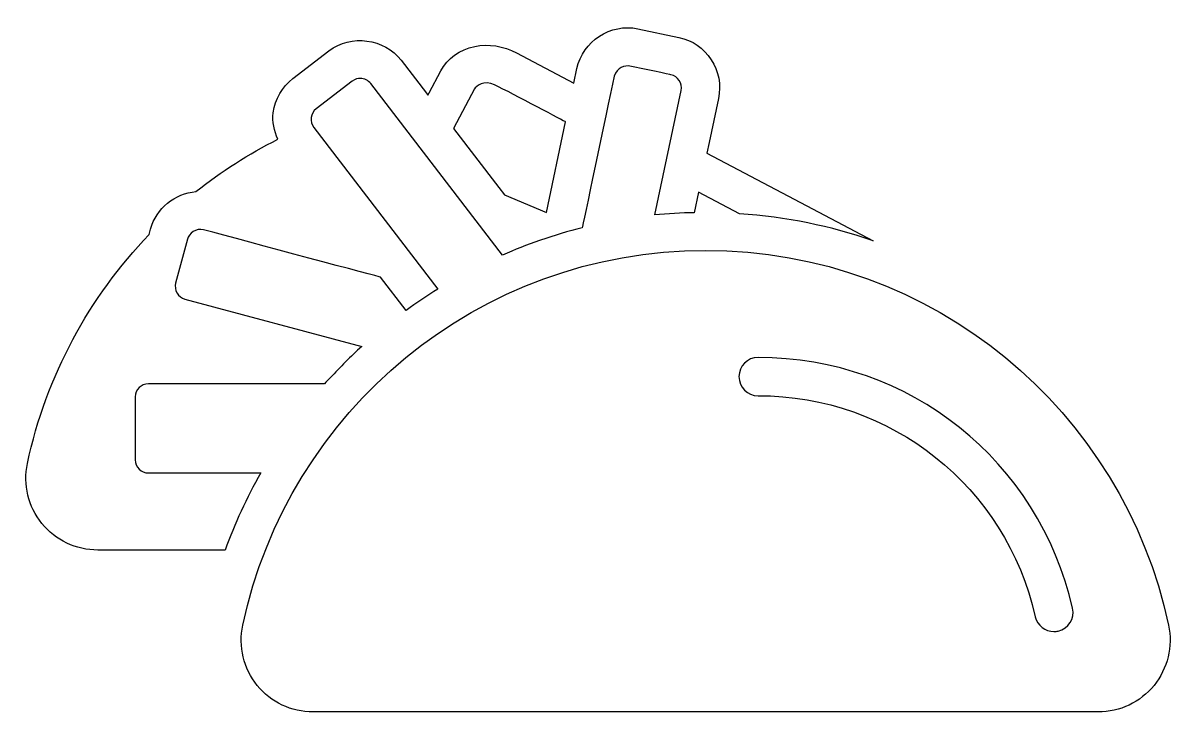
# Model space of a CAD drawing. Header units: centimetres. Extents: x -6.5 to 6.7, y -4.6 to 3.3.
import ezdxf

# ---------------------------------------------------------------- set-up
doc = ezdxf.new("R2010")
doc.units = ezdxf.units.CM
doc.header["$MEASUREMENT"] = 0
doc.layers.add('Layer 1', color=7, linetype='Continuous')

msp = doc.modelspace()

# ---------------------------------------------------------------- linework, layer by layer
at = {"layer": 'Layer 1'}
for points, knots in [([(2.33482, 1.27884), (2.33482, 1.27884), (1.33374, 1.80676), (1.33374, 1.80676), (1.33374, 1.80676), (1.33374, 1.80676), (1.3597, 1.92939), (1.3597, 1.92939), (1.3597, 1.92939), (1.3597, 1.92939), (1.46691, 2.4358), (1.46691, 2.4358), (1.46691, 2.4358), (1.49903, 2.58786), (1.46905, 2.74975), (1.38423, 2.87953), (1.38423, 2.87953), (1.29813, 3.01232), (1.16558, 3.1031), (1.01204, 3.13525), (1.01204, 3.13525), (1.01204, 3.13525), (0.54174, 3.23505), (0.54174, 3.23505), (0.54174, 3.23505), (0.22972, 3.30059), (-0.09194, 3.09069), (-0.1579, 2.77975), (-0.1579, 2.77975), (-0.1579, 2.77975), (-0.19338, 2.61206), (-0.19338, 2.61206), (-0.19338, 2.61206), (-0.19338, 2.61206), (-0.85005, 2.95835), (-0.85005, 2.95835), (-0.85005, 2.95835), (-1.00102, 3.03759), (-1.17747, 3.06413), (-1.33061, 3.03286), (-1.33061, 3.03286), (-1.50277, 2.99775), (-1.6452, 2.89496), (-1.72143, 2.7506), (-1.72143, 2.7506), (-1.72143, 2.7506), (-1.85391, 2.49917), (-1.85391, 2.49917), (-1.85391, 2.49917), (-1.85391, 2.49917), (-1.86814, 2.47213), (-1.86814, 2.47213), (-1.86814, 2.47213), (-1.86814, 2.47213), (-1.88568, 2.49494), (-1.88568, 2.49494), (-1.88568, 2.49494), (-1.88568, 2.49494), (-2.1763, 2.87311), (-2.1763, 2.87311), (-2.1763, 2.87311), (-2.36796, 3.12282), (-2.75217, 3.17508), (-3.00378, 2.98191), (-3.00378, 2.98191), (-3.00378, 2.98191), (-3.41775, 2.66367), (-3.41775, 2.66367), (-3.41775, 2.66367), (-3.54282, 2.56773), (-3.62312, 2.42853), (-3.64368, 2.27177), (-3.64368, 2.27177), (-3.65741, 2.16681), (-3.63236, 2.06368), (-3.59103, 1.96686), (-3.59103, 1.96686), (-3.92517, 1.79829), (-4.24021, 1.59803), (-4.53033, 1.36681), (-4.53033, 1.36681), (-4.76988, 1.3444), (-4.98758, 1.17549), (-5.05198, 0.93498), (-5.05198, 0.93498), (-5.05198, 0.93498), (-5.06868, 0.87267), (-5.06868, 0.87267), (-5.06868, 0.87267), (-5.75512, 0.1561), (-6.25063, -0.74512), (-6.4643, -1.75263), (-6.4643, -1.75263), (-6.51595, -1.99594), (-6.45493, -2.24907), (-6.29833, -2.44224), (-6.29833, -2.44224), (-6.1418, -2.63539), (-5.90646, -2.7472), (-5.65783, -2.7472), (-5.65783, -2.7472), (-5.65783, -2.7472), (-4.19566, -2.7472), (-4.19566, -2.7472), (-4.19566, -2.7472), (-4.14052, -2.5953), (-4.07951, -2.44679), (-4.01257, -2.30132), (-4.01257, -2.30132), (-3.94357, -2.15141), (-3.86869, -2.00525), (-3.78783, -1.86275), (-3.78783, -1.86275), (-3.78783, -1.86275), (-5.07664, -1.86275), (-5.07664, -1.86275), (-5.07664, -1.86275), (-5.16017, -1.86275), (-5.22825, -1.79465), (-5.22825, -1.71112), (-5.22825, -1.71112), (-5.22825, -1.71112), (-5.22825, -0.99026), (-5.22825, -0.99026), (-5.22825, -0.99026), (-5.22825, -0.90673), (-5.16015, -0.83865), (-5.07664, -0.83865), (-5.07664, -0.83865), (-5.07664, -0.83865), (-3.05602, -0.83865), (-3.05602, -0.83865), (-3.05602, -0.83865), (-3.03469, -0.81486), (-3.01133, -0.79309), (-2.98966, -0.76967), (-2.98966, -0.76967), (-2.87446, -0.64516), (-2.754, -0.52609), (-2.62872, -0.41206), (-2.62872, -0.41206), (-2.62872, -0.41206), (-4.65667, 0.13107), (-4.65667, 0.13107), (-4.65667, 0.13107), (-4.69522, 0.14136), (-4.72864, 0.16705), (-4.74832, 0.20089), (-4.74832, 0.20089), (-4.76845, 0.23603), (-4.77401, 0.27799), (-4.76375, 0.31654), (-4.76375, 0.31654), (-4.76375, 0.31654), (-4.62842, 0.8215), (-4.62842, 0.8215), (-4.62842, 0.8215), (-4.61172, 0.88405), (-4.52854, 0.95168), (-4.44274, 0.92815), (-4.44274, 0.92815), (-3.93564, 0.78916), (-2.41108, 0.38417), (-2.41108, 0.38417), (-2.41108, 0.38417), (-2.41108, 0.38417), (-2.11813, 0.00298), (-2.11813, 0.00298), (-2.11813, 0.00298), (-1.99952, 0.0891), (-1.87773, 0.17033), (-1.75293, 0.24751), (-1.75293, 0.24751), (-1.75293, 0.24751), (-3.17856, 2.10258), (-3.17856, 2.10258), (-3.17856, 2.10258), (-3.20295, 2.1347), (-3.21409, 2.17539), (-3.20896, 2.21479), (-3.20896, 2.21479), (-3.20359, 2.25548), (-3.18306, 2.29104), (-3.1507, 2.31586), (-3.1507, 2.31586), (-3.1507, 2.31586), (-2.73652, 2.6341), (-2.73652, 2.6341), (-2.73652, 2.6341), (-2.70289, 2.65982), (-2.66799, 2.66537), (-2.64466, 2.66537), (-2.64466, 2.66537), (-2.59711, 2.66537), (-2.55322, 2.64394), (-2.52409, 2.60584), (-2.52409, 2.60584), (-2.52409, 2.60584), (-1.01171, 0.63784), (-1.01171, 0.63784), (-1.01171, 0.63784), (-0.87249, 0.69869), (-0.73128, 0.75508), (-0.58713, 0.80511), (-0.58713, 0.80511), (-0.58713, 0.80511), (-0.57517, 0.80887), (-0.57517, 0.80887), (-0.57517, 0.80887), (-0.41825, 0.863), (-0.2587, 0.91047), (-0.09664, 0.95127), (-0.09664, 0.95127), (-0.09664, 0.95127), (0.17435, 2.25561), (0.27129, 2.68895), (0.27129, 2.68895), (0.29436, 2.79208), (0.40162, 2.81582), (0.45076, 2.80587), (0.45076, 2.80587), (0.57929, 2.77983), (0.92148, 2.70607), (0.92148, 2.70607), (0.92148, 2.70607), (0.96066, 2.69792), (0.99451, 2.67437), (1.01678, 2.64053), (1.01678, 2.64053), (1.03842, 2.60711), (1.04612, 2.56557), (1.03776, 2.5266), (1.03776, 2.5266), (1.03776, 2.5266), (0.73521, 1.09769), (0.73521, 1.09769), (0.73521, 1.09769), (0.88518, 1.1129), (1.03673, 1.12068), (1.18924, 1.12412), (1.18924, 1.12412), (1.18924, 1.12412), (1.23933, 1.36074), (1.23933, 1.36074), (1.23933, 1.36074), (1.23933, 1.36074), (1.70984, 1.11264), (1.70984, 1.11264), (1.70984, 1.11264), (2.24041, 1.07684), (2.75529, 0.97093), (3.24331, 0.79977), (3.24331, 0.79977), (3.24331, 0.79977), (2.33482, 1.27884), (2.33482, 1.27884)], [0, 0, 0, 0, 0.01538462, 0.01538462, 0.01538462, 0.01538462, 0.03076923, 0.03076923, 0.03076923, 0.03076923, 0.04615385, 0.04615385, 0.04615385, 0.04615385, 0.06153846, 0.06153846, 0.06153846, 0.06153846, 0.07692308, 0.07692308, 0.07692308, 0.07692308, 0.09230769, 0.09230769, 0.09230769, 0.09230769, 0.10769231, 0.10769231, 0.10769231, 0.10769231, 0.12307692, 0.12307692, 0.12307692, 0.12307692, 0.13846154, 0.13846154, 0.13846154, 0.13846154, 0.15384615, 0.15384615, 0.15384615, 0.15384615, 0.16923077, 0.16923077, 0.16923077, 0.16923077, 0.18461538, 0.18461538, 0.18461538, 0.18461538, 0.2, 0.2, 0.2, 0.2, 0.21538462, 0.21538462, 0.21538462, 0.21538462, 0.23076923, 0.23076923, 0.23076923, 0.23076923, 0.24615385, 0.24615385, 0.24615385, 0.24615385, 0.26153846, 0.26153846, 0.26153846, 0.26153846, 0.27692308, 0.27692308, 0.27692308, 0.27692308, 0.29230769, 0.29230769, 0.29230769, 0.29230769, 0.30769231, 0.30769231, 0.30769231, 0.30769231, 0.32307692, 0.32307692, 0.32307692, 0.32307692, 0.33846154, 0.33846154, 0.33846154, 0.33846154, 0.35384615, 0.35384615, 0.35384615, 0.35384615, 0.36923077, 0.36923077, 0.36923077, 0.36923077, 0.38461538, 0.38461538, 0.38461538, 0.38461538, 0.4, 0.4, 0.4, 0.4, 0.41538462, 0.41538462, 0.41538462, 0.41538462, 0.43076923, 0.43076923, 0.43076923, 0.43076923, 0.44615385, 0.44615385, 0.44615385, 0.44615385, 0.46153846, 0.46153846, 0.46153846, 0.46153846, 0.47692308, 0.47692308, 0.47692308, 0.47692308, 0.49230769, 0.49230769, 0.49230769, 0.49230769, 0.50769231, 0.50769231, 0.50769231, 0.50769231, 0.52307692, 0.52307692, 0.52307692, 0.52307692, 0.53846154, 0.53846154, 0.53846154, 0.53846154, 0.55384615, 0.55384615, 0.55384615, 0.55384615, 0.56923077, 0.56923077, 0.56923077, 0.56923077, 0.58461538, 0.58461538, 0.58461538, 0.58461538, 0.6, 0.6, 0.6, 0.6, 0.61538462, 0.61538462, 0.61538462, 0.61538462, 0.63076923, 0.63076923, 0.63076923, 0.63076923, 0.64615385, 0.64615385, 0.64615385, 0.64615385, 0.66153846, 0.66153846, 0.66153846, 0.66153846, 0.67692308, 0.67692308, 0.67692308, 0.67692308, 0.69230769, 0.69230769, 0.69230769, 0.69230769, 0.70769231, 0.70769231, 0.70769231, 0.70769231, 0.72307692, 0.72307692, 0.72307692, 0.72307692, 0.73846154, 0.73846154, 0.73846154, 0.73846154, 0.75384615, 0.75384615, 0.75384615, 0.75384615, 0.76923077, 0.76923077, 0.76923077, 0.76923077, 0.78461538, 0.78461538, 0.78461538, 0.78461538, 0.8, 0.8, 0.8, 0.8, 0.81538462, 0.81538462, 0.81538462, 0.81538462, 0.83076923, 0.83076923, 0.83076923, 0.83076923, 0.84615385, 0.84615385, 0.84615385, 0.84615385, 0.86153846, 0.86153846, 0.86153846, 0.86153846, 0.87692308, 0.87692308, 0.87692308, 0.87692308, 0.89230769, 0.89230769, 0.89230769, 0.89230769, 0.90769231, 0.90769231, 0.90769231, 0.90769231, 0.92307692, 0.92307692, 0.92307692, 0.92307692, 0.93846154, 0.93846154, 0.93846154, 0.93846154, 0.95384615, 0.95384615, 0.95384615, 0.95384615, 0.96923077, 0.96923077, 0.96923077, 0.96923077, 1, 1, 1, 1]), ([(-0.50834, 1.12456), (-0.50834, 1.12456), (-0.98882, 1.32784), (-0.98882, 1.32784), (-0.98882, 1.32784), (-0.98882, 1.32784), (-1.05348, 1.412), (-1.05348, 1.412), (-1.05348, 1.412), (-1.05348, 1.412), (-1.57405, 2.08941), (-1.57405, 2.08941), (-1.57405, 2.08941), (-1.57405, 2.08941), (-1.33338, 2.54587), (-1.33338, 2.54587), (-1.33338, 2.54587), (-1.31859, 2.57413), (-1.22479, 2.65128), (-1.1033, 2.5914), (-1.1033, 2.5914), (-0.88915, 2.48583), (-0.28783, 2.16598), (-0.28783, 2.16598), (-0.28783, 2.16598), (-0.28783, 2.16598), (-0.50834, 1.12456), (-0.50834, 1.12456)], [0, 0, 0, 0, 0.125, 0.125, 0.125, 0.125, 0.25, 0.25, 0.25, 0.25, 0.375, 0.375, 0.375, 0.375, 0.5, 0.5, 0.5, 0.5, 0.625, 0.625, 0.625, 0.625, 0.75, 0.75, 0.75, 0.75, 1, 1, 1, 1]), ([(6.63234, -3.61064), (6.11108, -1.15298), (3.93269, 0.6913), (1.31956, 0.6913), (1.31956, 0.6913), (-1.29336, 0.6913), (-3.47196, -1.15298), (-3.99322, -3.61064), (-3.99322, -3.61064), (-4.04466, -3.85353), (-3.9838, -4.10708), (-3.82727, -4.30025), (-3.82727, -4.30025), (-3.67072, -4.49337), (-3.43534, -4.60516), (-3.18671, -4.60516), (-3.18671, -4.60516), (-3.18671, -4.60516), (5.82581, -4.60515), (5.82581, -4.60515), (5.82581, -4.60515), (6.07423, -4.60515), (6.30918, -4.49297), (6.4657, -4.30024), (6.4657, -4.30024), (6.62226, -4.10707), (6.68375, -3.85352), (6.63234, -3.61064)], [0, 0, 0, 0, 0.125, 0.125, 0.125, 0.125, 0.25, 0.25, 0.25, 0.25, 0.375, 0.375, 0.375, 0.375, 0.5, 0.5, 0.5, 0.5, 0.625, 0.625, 0.625, 0.625, 0.75, 0.75, 0.75, 0.75, 1, 1, 1, 1]), ([(5.36583, -3.67705), (5.34932, -3.68091), (5.33305, -3.68261), (5.31678, -3.68261), (5.31678, -3.68261), (5.21677, -3.68261), (5.12641, -3.61366), (5.10326, -3.51214), (5.10326, -3.51214), (4.76234, -2.01904), (3.45385, -0.97611), (1.92133, -0.97611), (1.92133, -0.97611), (1.80012, -0.97611), (1.70204, -0.87803), (1.70204, -0.75682), (1.70204, -0.75682), (1.70204, -0.63559), (1.80012, -0.53751), (1.92133, -0.53751), (1.92133, -0.53751), (3.65985, -0.53751), (5.14395, -1.72052), (5.5307, -3.41448), (5.5307, -3.41448), (5.55771, -3.53272), (5.48383, -3.65006), (5.36583, -3.67705)], [0, 0, 0, 0, 0.125, 0.125, 0.125, 0.125, 0.25, 0.25, 0.25, 0.25, 0.375, 0.375, 0.375, 0.375, 0.5, 0.5, 0.5, 0.5, 0.625, 0.625, 0.625, 0.625, 0.75, 0.75, 0.75, 0.75, 1, 1, 1, 1])]:
    msp.add_open_spline(points, degree=3, knots=knots, dxfattribs=at)

doc.saveas('drawing.dxf')
